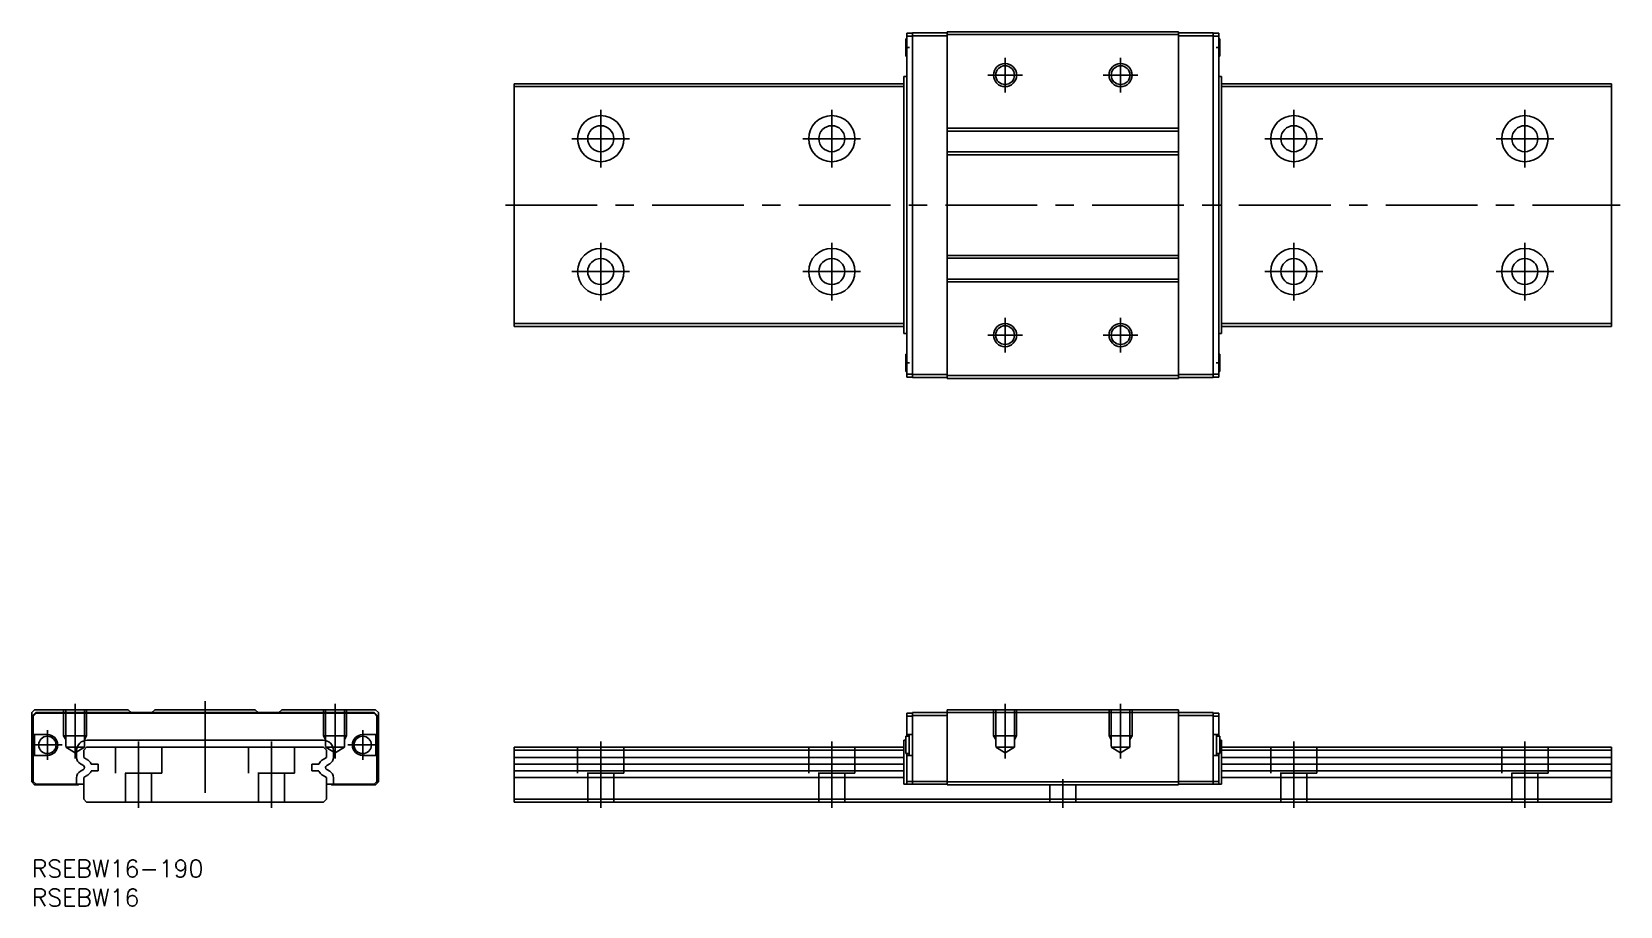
# Model space of a CAD drawing. Extents: x 0 to 275, y -8 to 143.
import ezdxf

# ---------------------------------------------------------------- set-up
doc = ezdxf.new("R2010")
doc.units = 0
doc.header["$LTSCALE"] = 0.5
doc.linetypes.add('CENTER', pattern=[50.8, 31.75, -6.35, 6.35, -6.35])
doc.linetypes.add('DASHED', pattern=[19.05, 12.7, -6.35])
for name, color, linetype in [('MSM_CENTER', 1, 'CENTER'), ('MSM_CONTINUOUS', 7, 'CONTINUOUS'), ('MSM_DASHED', 4, 'DASHED'), ('MSM_NARROW', 5, 'CONTINUOUS'), ('MSM_PART_NUMBER', 7, 'CONTINUOUS')]:
    doc.layers.add(name, color=color, linetype=linetype)
doc.styles.get("Standard").update_dxf_attribs({"font": 'txt.shx', "height": 1, "bigfont": 'bigfont.shx'})

# ---------------------------------------------------------------- blocks, each defined once
blk = doc.blocks.new('*U50')
at = {"layer": 'MSM_PART_NUMBER'}
blk.add_text('RSEBW16-190', height=3, dxfattribs=at).set_placement((0, -3))
blk = doc.blocks.new('*U51')
at = {"layer": 'MSM_PART_NUMBER'}
blk.add_text('RSEBW16', height=3, dxfattribs=at).set_placement((0, -8))

msp = doc.modelspace()

# ---------------------------------------------------------------- linework, layer by layer
at = {"layer": 'MSM_CENTER'}
for p, q in [((151.27, 140.62), (151.93, 140.62)), ((205.07, 140.62), (205.73, 140.62)), ((168.5, 138.82), (168.5, 132.82)), ((188.5, 138.82), (188.5, 132.82)), ((165.5, 135.82), (171.5, 135.82)), ((185.5, 135.82), (191.5, 135.82)), ((98.5, 129.82), (98.5, 119.82)), ((138.5, 129.82), (138.5, 119.82)), ((218.5, 129.82), (218.5, 119.82)), ((258.5, 129.82), (258.5, 119.82)), ((93.5, 124.82), (103.5, 124.82)), ((133.5, 124.82), (143.5, 124.82)), ((213.5, 124.82), (223.5, 124.82)), ((253.5, 124.82), (263.5, 124.82)), ((82, 113.32), (275, 113.32)), ((98.5, 106.82), (98.5, 96.82)), ((138.5, 106.82), (138.5, 96.82)), ((218.5, 106.82), (218.5, 96.82)), ((258.5, 106.82), (258.5, 96.82)), ((93.5, 101.82), (103.5, 101.82)), ((133.5, 101.82), (143.5, 101.82)), ((213.5, 101.82), (223.5, 101.82)), ((253.5, 101.82), (263.5, 101.82)), ((168.5, 93.82), (168.5, 87.82)), ((188.5, 93.82), (188.5, 87.82)), ((165.5, 90.82), (171.5, 90.82)), ((185.5, 90.82), (191.5, 90.82)), ((151.27, 86.02), (151.93, 86.02)), ((205.07, 86.02), (205.73, 86.02)), ((7.5, 27), (7.5, 17.56)), ((30, 27.5), (30, 8.5)), ((52.5, 27), (52.5, 17.56)), ((168.5, 27), (168.5, 17.56)), ((188.5, 27), (188.5, 17.56)), ((2.7, 17.32), (2.7, 22.48)), ((57.3, 17.32), (57.3, 22.48)), ((0.12, 19.9), (5.28, 19.9)), ((18.5, 20.5), (18.5, 9)), ((41.5, 20.5), (41.5, 9)), ((54.73, 19.9), (59.88, 19.9)), ((98.5, 20.5), (98.5, 9)), ((138.5, 20.5), (138.5, 9)), ((218.5, 20.5), (218.5, 9)), ((258.5, 20.5), (258.5, 9)), ((178.5, 14), (178.5, 9))]:
    msp.add_line(p, q, dxfattribs=at)
at = {"layer": 'MSM_CONTINUOUS'}
for p, q in [((152.5, 143.07), (151.5, 143.07)), ((151.5, 143.07), (151.5, 83.57)), ((152.5, 143.12), (158.5, 143.12)), ((152.5, 83.52), (152.5, 143.12)), ((158.5, 143.32), (198.5, 143.32)), ((158.5, 83.32), (158.5, 143.32)), ((198.5, 83.32), (198.5, 143.32)), ((204.5, 143.12), (198.5, 143.12)), ((204.5, 143.12), (204.5, 83.52)), ((204.5, 143.07), (205.5, 143.07)), ((205.5, 83.57), (205.5, 143.07)), ((151.3, 142.12), (151.3, 139.12)), ((151.5, 142.12), (151.3, 142.12)), ((152.5, 142.57), (151.5, 142.57)), ((152.5, 142.62), (158.5, 142.62)), ((158.5, 142.82), (198.5, 142.82)), ((204.5, 142.62), (198.5, 142.62)), ((204.5, 142.57), (205.5, 142.57)), ((205.7, 142.12), (205.5, 142.12)), ((205.7, 142.12), (205.7, 139.12)), ((151.3, 139.12), (151.5, 139.12)), ((205.5, 139.12), (205.7, 139.12)), ((151.5, 135.55), (151, 135.55)), ((151, 91.09), (151, 135.55)), ((205.5, 135.55), (206, 135.55)), ((206, 91.09), (206, 135.55)), ((83.5, 134.32), (151, 134.32)), ((83.5, 92.32), (83.5, 134.32)), ((83.5, 133.82), (151, 133.82)), ((206, 134.32), (273.5, 134.32)), ((206, 133.82), (273.5, 133.82)), ((273.5, 92.32), (273.5, 134.32)), ((158.5, 126.62), (198.5, 126.62)), ((158.5, 126.12), (198.5, 126.12)), ((158.5, 122.52), (198.5, 122.52)), ((158.5, 122.02), (198.5, 122.02)), ((158.5, 104.62), (198.5, 104.62)), ((158.5, 104.12), (198.5, 104.12)), ((158.5, 100.52), (198.5, 100.52)), ((158.5, 100.02), (198.5, 100.02)), ((83.5, 92.82), (151, 92.82)), ((83.5, 92.32), (151, 92.32)), ((151.5, 91.09), (151, 91.09)), ((205.5, 91.09), (206, 91.09)), ((206, 92.82), (273.5, 92.82)), ((206, 92.32), (273.5, 92.32)), ((151.3, 87.52), (151.3, 84.52)), ((151.5, 87.52), (151.3, 87.52)), ((205.7, 87.52), (205.5, 87.52)), ((205.7, 87.52), (205.7, 84.52)), ((151.3, 84.52), (151.5, 84.52)), ((152.5, 84.07), (151.5, 84.07)), ((152.5, 83.57), (151.5, 83.57)), ((152.5, 84.02), (158.5, 84.02)), ((152.5, 83.52), (158.5, 83.52)), ((158.5, 83.82), (198.5, 83.82)), ((158.5, 83.32), (198.5, 83.32)), ((204.5, 84.02), (198.5, 84.02)), ((204.5, 83.52), (198.5, 83.52)), ((204.5, 84.07), (205.5, 84.07)), ((204.5, 83.57), (205.5, 83.57)), ((205.5, 84.52), (205.7, 84.52)), ((0.5, 26), (0, 25.5)), ((0, 25.5), (0, 13.5)), ((0.7, 25.5), (0.2, 25)), ((0.2, 25), (0.2, 13.6)), ((0.25, 24.9), (0.75, 25.4)), ((0.25, 21.7), (0.25, 24.9)), ((16.7, 26), (0.5, 26)), ((59.3, 25.5), (0.7, 25.5)), ((0.75, 25.4), (59.25, 25.4)), ((17.2, 25.55), (16.7, 26)), ((20.8, 25.55), (17.2, 25.55)), ((21.3, 26), (20.8, 25.55)), ((38.7, 26), (21.3, 26)), ((39.2, 25.55), (38.7, 26)), ((42.8, 25.55), (39.2, 25.55)), ((43.3, 26), (42.8, 25.55)), ((59.5, 26), (43.3, 26)), ((59.25, 25.4), (59.75, 24.9)), ((59.8, 25), (59.3, 25.5)), ((60, 25.5), (59.5, 26)), ((59.75, 24.9), (59.75, 21.7)), ((59.8, 13.6), (59.8, 25)), ((60, 13.5), (60, 25.5)), ((152.5, 25.4), (151.5, 25.4)), ((151.5, 25.4), (151.5, 21.4)), ((152.5, 24.9), (151.5, 24.9)), ((152.5, 13.1), (152.5, 25.5)), ((152.5, 25.5), (204.5, 25.5)), ((152.5, 25), (158.5, 25)), ((158.5, 13), (158.5, 26)), ((158.5, 26), (198.5, 26)), ((198.5, 13), (198.5, 26)), ((204.5, 25), (198.5, 25)), ((204.5, 25.5), (204.5, 13.1)), ((204.5, 25.4), (205.5, 25.4)), ((204.5, 24.9), (205.5, 24.9)), ((205.5, 21.4), (205.5, 25.4)), ((2.7, 21.7), (0.25, 21.7)), ((0.45, 21.7), (0.45, 18.1)), ((9.5, 19.5), (9, 19)), ((50.5, 19.5), (9.5, 19.5)), ((50.43, 20.73), (9.57, 20.73)), ((51, 19), (50.5, 19.5)), ((59.75, 21.7), (57.3, 21.7)), ((59.55, 18.1), (59.55, 21.7)), ((83.5, 19.5), (151, 19.5)), ((83.5, 10), (83.5, 19.5)), ((151, 13.1), (151, 20.73)), ((151.3, 20.73), (151, 20.73)), ((151.9, 21.4), (151.3, 21.4)), ((151.3, 21.4), (151.3, 18.4)), ((152.5, 21.7), (151.5, 21.7)), ((151.9, 18.1), (151.9, 21.7)), ((204.5, 21.7), (205.5, 21.7)), ((205.1, 18.1), (205.1, 21.7)), ((205.7, 21.4), (205.1, 21.4)), ((205.7, 21.4), (205.7, 18.4)), ((205.7, 20.73), (206, 20.73)), ((206, 13.1), (206, 20.73)), ((206, 19.5), (273.5, 19.5)), ((273.5, 10), (273.5, 19.5)), ((0.25, 18.1), (2.7, 18.1)), ((0.25, 13.6), (0.25, 18.1)), ((7.77, 18.93), (7.77, 17.76)), ((8.42, 16.64), (8.93, 16.35)), ((9, 19), (9, 17.72)), ((9, 17.72), (9.56, 17.4)), ((10.28, 16.6), (11.5, 16.6)), ((11.5, 16.6), (11.5, 15.4)), ((48.5, 15.4), (48.5, 16.6)), ((48.5, 16.6), (49.72, 16.6)), ((50.44, 17.4), (51, 17.72)), ((51, 17.72), (51, 19)), ((51.07, 16.35), (51.58, 16.64)), ((52.23, 17.76), (52.23, 18.93)), ((57.3, 18.1), (59.75, 18.1)), ((59.75, 18.1), (59.75, 13.6)), ((83.5, 19), (151, 19)), ((83.5, 17.72), (151, 17.72)), ((83.5, 16.6), (151, 16.6)), ((151.3, 18.4), (151.9, 18.4)), ((151.5, 18.4), (151.5, 13.1)), ((152.5, 18.1), (151.5, 18.1)), ((204.5, 18.1), (205.5, 18.1)), ((205.1, 18.4), (205.7, 18.4)), ((205.5, 13.1), (205.5, 18.4)), ((206, 19), (273.5, 19)), ((206, 17.72), (273.5, 17.72)), ((206, 16.6), (273.5, 16.6)), ((7.77, 14.24), (7.77, 13.1)), ((8.93, 15.65), (8.42, 15.36)), ((9.56, 14.6), (9, 14.28)), ((9, 14.28), (9, 10.5)), ((11.5, 15.4), (10.28, 15.4)), ((49.72, 15.4), (48.5, 15.4)), ((51, 14.28), (50.44, 14.6)), ((51, 10.5), (51, 14.28)), ((51.58, 15.36), (51.07, 15.65)), ((52.23, 13.1), (52.23, 14.24)), ((83.5, 15.4), (151, 15.4)), ((83.5, 14.28), (151, 14.28)), ((206, 15.4), (273.5, 15.4)), ((206, 14.28), (273.5, 14.28)), ((0, 13.5), (0.5, 13)), ((0.2, 13.6), (0.7, 13.1)), ((0.75, 13.1), (0.25, 13.6)), ((0.5, 13), (8.1, 13)), ((0.7, 13.1), (9, 13.1)), ((8.1, 13), (8.2, 13.1)), ((51, 13.1), (59.3, 13.1)), ((51.8, 13.1), (51.9, 13)), ((51.9, 13), (59.5, 13)), ((59.75, 13.6), (59.25, 13.1)), ((59.3, 13.1), (59.8, 13.6)), ((59.5, 13), (60, 13.5)), ((151, 13.1), (158.5, 13.1)), ((158.5, 13.6), (151.5, 13.6)), ((158.5, 13.5), (198.5, 13.5)), ((158.5, 13), (198.5, 13)), ((198.5, 13.6), (205.5, 13.6)), ((206, 13.1), (198.5, 13.1)), ((9, 10.5), (9.5, 10)), ((9.5, 10), (50.5, 10)), ((50.5, 10), (51, 10.5)), ((83.5, 10.5), (273.5, 10.5)), ((83.5, 10), (273.5, 10))]:
    msp.add_line(p, q, dxfattribs=at)
for centre, radius in [((168.5, 135.82), 1.62), ((188.5, 135.82), 1.62), ((98.5, 124.82), 4), ((98.5, 124.82), 2.25), ((138.5, 124.82), 4), ((138.5, 124.82), 2.25), ((218.5, 124.82), 4), ((218.5, 124.82), 2.25), ((258.5, 124.82), 4), ((258.5, 124.82), 2.25), ((98.5, 101.82), 4), ((138.5, 101.82), 4), ((218.5, 101.82), 4), ((258.5, 101.82), 4), ((98.5, 101.82), 2.25), ((138.5, 101.82), 2.25), ((218.5, 101.82), 2.25), ((258.5, 101.82), 2.25), ((168.5, 90.82), 1.62), ((188.5, 90.82), 1.62), ((2.7, 19.9), 1.5), ((57.3, 19.9), 1.5)]:
    msp.add_circle(centre, radius, dxfattribs=at)
for centre, radius, start, end in [((2.7, 19.9), 1.8, 270, 90), ((9.57, 18.93), 1.8, 90, 180), ((50.43, 18.93), 1.8, 0, 90), ((57.3, 19.9), 1.8, 90, 270), ((9.07, 17.76), 1.3, 180, 239.9972), ((8.69, 15.89), 1.75, 24.1151, 60.0008), ((51.31, 15.89), 1.75, 119.9992, 155.8849), ((50.93, 17.76), 1.3, 300.0028, 0), ((9.07, 14.24), 1.3, 120.0028, 180), ((8.73, 16), 0.4, 300.0028, 59.9972), ((8.69, 16.11), 1.75, 299.9992, 335.8849), ((51.31, 16.11), 1.75, 204.1151, 240.0008), ((51.27, 16), 0.4, 120.0028, 239.9972), ((50.93, 14.24), 1.3, 0, 59.9972)]:
    msp.add_arc(centre, radius, start, end, dxfattribs=at)
at = {"layer": 'MSM_DASHED'}
for p, q in [((5.5, 26), (5.5, 21.5)), ((5.88, 26), (5.88, 19.5)), ((9.12, 19.5), (9.12, 26)), ((9.5, 26), (9.5, 21.5)), ((50.5, 26), (50.5, 21.5)), ((50.88, 26), (50.88, 19.5)), ((54.12, 19.5), (54.12, 26)), ((54.5, 26), (54.5, 21.5)), ((166.5, 26), (166.5, 21.5)), ((166.88, 26), (166.88, 19.5)), ((170.12, 19.5), (170.12, 26)), ((170.5, 26), (170.5, 21.5)), ((186.5, 26), (186.5, 21.5)), ((186.88, 26), (186.88, 19.5)), ((190.12, 19.5), (190.12, 26)), ((190.5, 26), (190.5, 21.5)), ((9.5, 21.5), (5.5, 21.5)), ((5.5, 21.5), (5.88, 20.84)), ((5.88, 19.5), (7.5, 18.56)), ((9.12, 19.5), (5.88, 19.5)), ((7.5, 18.56), (9.12, 19.5)), ((9.5, 21.5), (9.12, 20.84)), ((14.5, 19.5), (14.5, 15)), ((22.5, 15), (22.5, 19.5)), ((37.5, 19.5), (37.5, 15)), ((45.5, 15), (45.5, 19.5)), ((54.5, 21.5), (50.5, 21.5)), ((50.5, 21.5), (50.88, 20.84)), ((50.88, 19.5), (52.5, 18.56)), ((54.12, 19.5), (50.88, 19.5)), ((52.5, 18.56), (54.12, 19.5)), ((54.5, 21.5), (54.12, 20.84)), ((94.5, 19.5), (94.5, 15)), ((102.5, 15), (102.5, 19.5)), ((134.5, 19.5), (134.5, 15)), ((142.5, 15), (142.5, 19.5)), ((170.5, 21.5), (166.5, 21.5)), ((166.5, 21.5), (166.88, 20.84)), ((166.88, 19.5), (168.5, 18.56)), ((170.12, 19.5), (166.88, 19.5)), ((168.5, 18.56), (170.12, 19.5)), ((170.5, 21.5), (170.12, 20.84)), ((190.5, 21.5), (186.5, 21.5)), ((186.5, 21.5), (186.88, 20.84)), ((190.12, 19.5), (186.88, 19.5)), ((186.88, 19.5), (188.5, 18.56)), ((188.5, 18.56), (190.12, 19.5)), ((190.5, 21.5), (190.12, 20.84)), ((214.5, 19.5), (214.5, 15)), ((222.5, 15), (222.5, 19.5)), ((254.5, 19.5), (254.5, 15)), ((262.5, 15), (262.5, 19.5)), ((22.5, 15), (14.5, 15)), ((16.25, 15), (16.25, 10)), ((20.75, 10), (20.75, 15)), ((45.5, 15), (37.5, 15)), ((39.25, 15), (39.25, 10)), ((43.75, 10), (43.75, 15)), ((102.5, 15), (94.5, 15)), ((96.25, 15), (96.25, 10)), ((100.75, 10), (100.75, 15)), ((142.5, 15), (134.5, 15)), ((136.25, 15), (136.25, 10)), ((140.75, 10), (140.75, 15)), ((222.5, 15), (214.5, 15)), ((216.25, 15), (216.25, 10)), ((220.75, 10), (220.75, 15)), ((262.5, 15), (254.5, 15)), ((256.25, 15), (256.25, 10)), ((260.75, 10), (260.75, 15)), ((176.25, 13), (176.25, 10)), ((180.75, 10), (180.75, 13))]:
    msp.add_line(p, q, dxfattribs=at)
at = {"layer": 'MSM_NARROW'}
for centre in [(168.5, 135.82), (188.5, 135.82), (168.5, 90.82), (188.5, 90.82)]:
    msp.add_circle(centre, 2, dxfattribs=at)

# ---------------------------------------------------------------- block references
at = {"layer": 'MSM_CONTINUOUS'}
for name in ['*U50', '*U51']:
    msp.add_blockref(name, (0, 0), dxfattribs=at)

doc.saveas('drawing.dxf')
